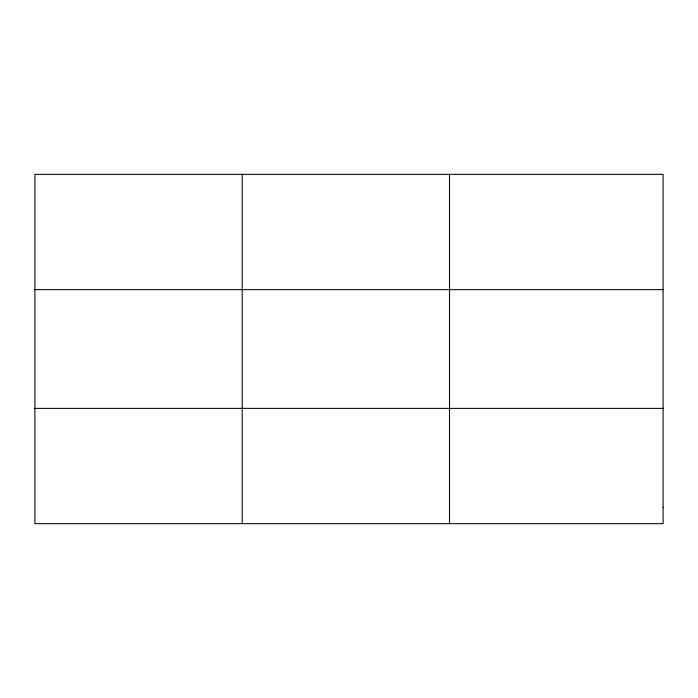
<?xml version="1.0" encoding="UTF-8"?>
<svg xmlns="http://www.w3.org/2000/svg" width="698" height="698" viewBox="0 0 698 698"><rect width="100%" height="100%" fill="white"/><g stroke="black" fill="none" stroke-linecap="round" stroke-linejoin="round"><path stroke-width="1.05" d="M242.206 174.343L242.206 523.657M449.512 174.343L449.512 523.657M34.9 289.618L663.1 289.618M34.9 408.382L663.1 408.382M663.1 507.193L663.1 523.657L34.9 523.657L34.9 174.343L663.1 174.343L663.1 507.193"/></g></svg>
